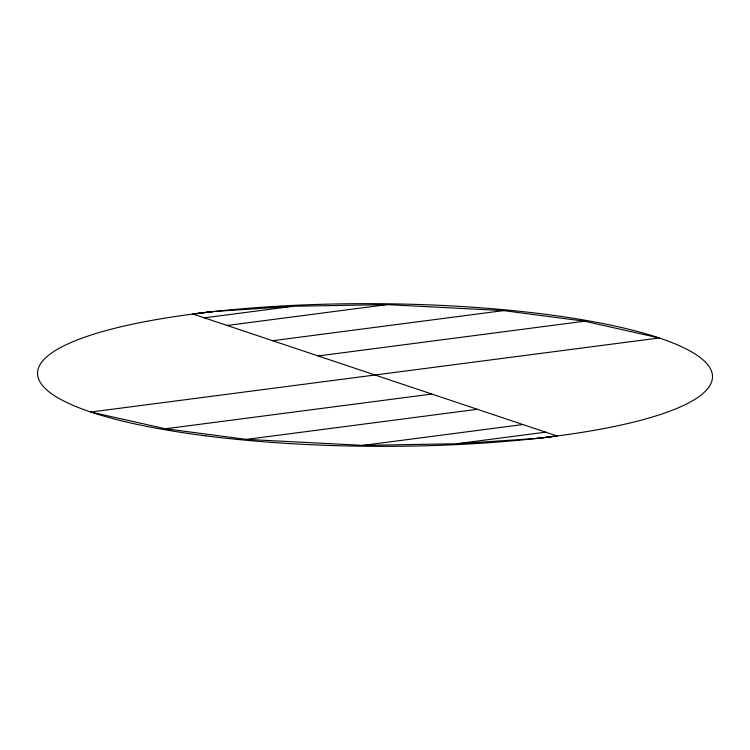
<?xml version="1.0" encoding="UTF-8"?>
<svg xmlns="http://www.w3.org/2000/svg" width="750" height="750" viewBox="0 0 750 750"><rect width="100%" height="100%" fill="white"/><g stroke="black" fill="none" stroke-linecap="round" stroke-linejoin="round"><path stroke-width="1.12" d="M192.984 314.025L210.75 311.709L293.175 306.262L386.981 304.622L503.541 310.603L584.569 321.216L659.212 337.959L90.788 412.041L165.431 428.784L246.459 439.397L363.019 445.378L456.825 443.738L539.25 438.291L557.016 435.975L192.984 314.025L214.284 311.475M204.356 317.841L293.175 306.262M227.109 325.463L386.981 304.622M272.616 340.706L503.541 310.603M318.122 355.95L584.569 321.216M165.431 428.784L431.878 394.05M246.459 439.397L477.384 409.294M363.019 445.378L522.891 424.537M456.825 443.738L545.644 432.159M535.716 438.525L557.016 435.975M205.791 435.863A337.509 71.325 0.3 0 0 712.5 376.8A337.509 71.325 0.3 0 0 206.709 312.338A337.509 71.325 0.3 0 0 205.791 435.863"/></g></svg>
